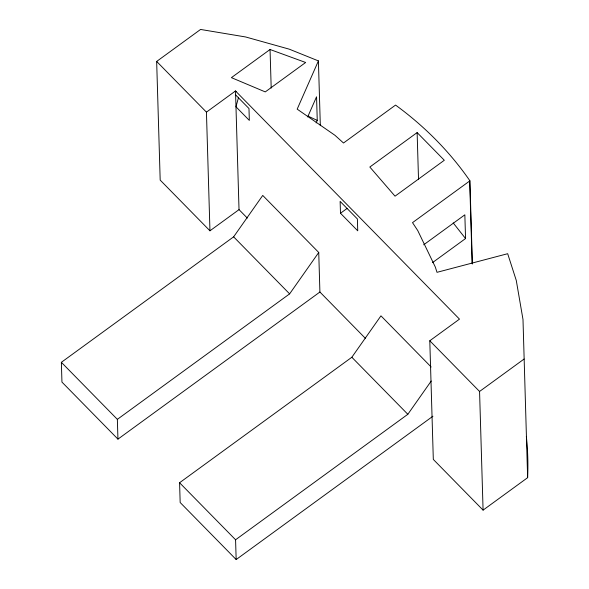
<?xml version="1.0" encoding="UTF-8"?>
<svg xmlns="http://www.w3.org/2000/svg" width="589" height="589" viewBox="0 0 589 589"><rect width="100%" height="100%" fill="white"/><g stroke="black" fill="none" stroke-linecap="round" stroke-linejoin="round"><path stroke-width="0.88" d="M238.574 97.251L235.968 106.793L249.331 120.399L248.978 108.531L235.622 94.925M209.956 230.8L206.437 112.138L235.504 90.971L239.024 209.632L209.956 230.8L160.186 180.101L156.659 61.44L200.577 29.45L245.635 36.967L289.236 49.159L318.406 60.903L297.18 109.149L334.883 135.242L343.505 143.002L395.55 105.085C424.19 125.943 449.797 151.623 469.912 180.823L472.378 264.019M307.672 116.961L316.551 96.787L317.25 120.399L316.138 122.917M319.908 292.019L117.947 439.129L61.948 382.092L61.366 362.316L233.627 236.837L262.738 195.43L318.737 252.467L319.908 292.019L365.452 338.41M117.947 439.129L117.358 419.353L289.619 293.874L318.737 252.467M432.93 416.224L236.167 559.55L180.168 502.513L179.579 482.737L351.839 357.258L380.95 315.844L431.155 366.984M236.167 559.55L235.578 539.774L407.838 414.295L431.229 381.017M270.049 49.498L231.411 77.645L265.264 91.906L305.654 62.486L270.049 49.498L271.198 88.078M417.13 132.584L369.833 167.033L395.028 196.174L444.312 160.267L417.13 132.584L418.529 179.645M340.486 213.255L340.133 201.386L357.383 218.953L357.737 230.822L340.486 213.255L347.076 208.454M469.912 180.823L412.514 222.635L417.756 230.571L435.293 266.986L437.009 272.324L507.681 253.704L516.273 280.43L522.995 319.496L527.634 477.672L483.083 510.126L433.313 459.42L429.793 340.766L459.486 319.128L235.504 90.971M423.682 244.803L464.846 214.816L465.553 238.552L432.473 262.642M483.083 510.126L479.564 391.464L524.114 359.018M235.151 91.221L236.137 91.619M308.069 116.151L317.25 120.399M156.659 61.44L206.437 112.138M429.793 340.766L479.564 391.464M239.024 209.632L247.321 218.077M233.627 236.837L289.619 293.874M351.839 357.258L407.838 414.295M61.366 362.316L117.358 419.353M179.579 482.737L235.578 539.774M453.199 222.907L465.553 238.552M469.683 180.985L472.128 263.276M318.406 60.903L320.328 125.7M526.338 436.368A375.907 323.228 -1.7 0 1 527.634 477.672"/></g></svg>
